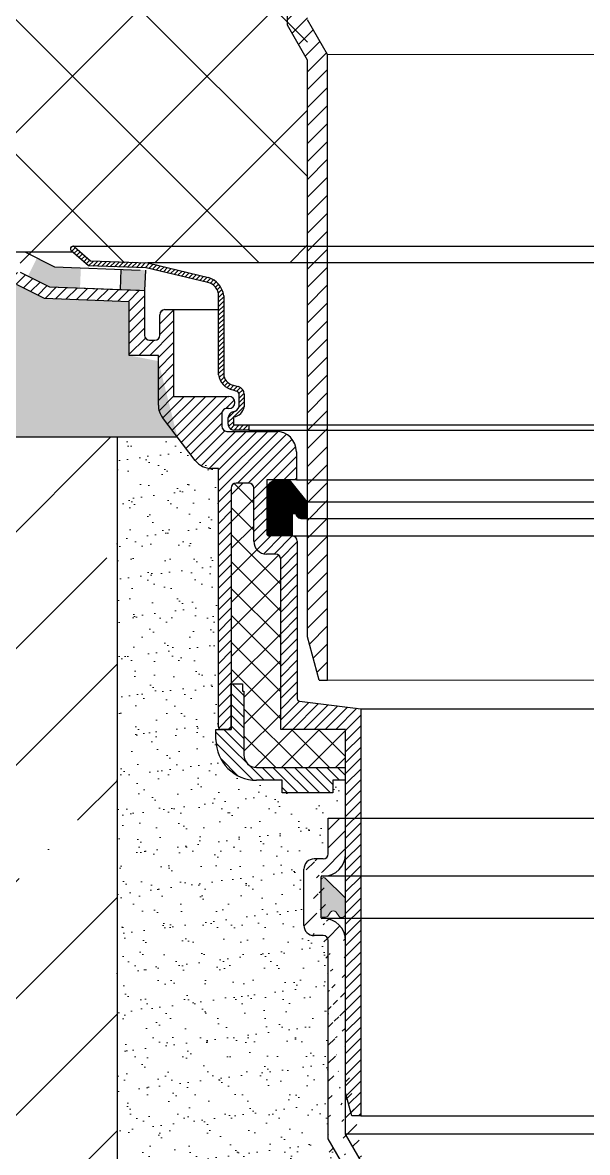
# Model space of a CAD drawing. Header units: millimetres. Extents: x -4447806 to 13389969, y -2188499 to 852203.
# Drawn here: x 4566399 to 4566565.4, y -556672.2 to -556339.2 of the extents above; entities that cross this region are included whole.
import ezdxf

# ---------------------------------------------------------------- set-up
doc = ezdxf.new("R2010")
doc.units = ezdxf.units.MM
doc.linetypes.add('ACAD_ISO03W100', pattern=[30, 12, -18])
doc.linetypes.add('ACAD_ISO04W100', pattern=[30, 24, -3, 0, -3])
for name, color, linetype, lineweight in [('вспомогательный', 140, 'Continuous', 20), ('Основной', 7, 'Continuous', 30), ('Резинки', 7, 'Continuous', 20), ('Штриховка', 255, 'Continuous', 15)]:
    doc.layers.add(name, color=color, linetype=linetype, lineweight=lineweight)

msp = doc.modelspace()

# ---------------------------------------------------------------- hatches: boundary and pattern name
at = {"layer": 'Резинки', "linetype": 'ACAD_ISO04W100'}
h = msp.add_hatch(dxfattribs=at)
h.set_pattern_fill('ANSI31', color=1, scale=1.496347)
h.set_pattern_definition([(45, (4555855.40296, -556833.43625), (-0.132259601, 0.132259601), [])])
h.paths.add_polyline_path([(4566482.823, -556480.521), (4566478.378, -556474.966, 0.2265428), (4566477.022, -556473.961), (4566473.902, -556473.961, 0.3851571), (4566470.912, -556477.037), (4566470.912, -556489.801, 0.4142136), (4566471.661, -556490.551), (4566478.549, -556490.551), (4566478.549, -556483.878), (4566479.496, -556483.878, 0.4171046), (4566480.995, -556485.391), (4566482.823, -556485.391)])
h = msp.add_hatch(color=256, dxfattribs=at)
h.dxf.hatch_style = 1
h.paths.add_polyline_path([(4566491.34, -556601.397), (4566492.207, -556602.681, 0.2492357), (4566492.827, -556603.01), (4566493.172, -556603.01, 0.2571123), (4566494.124, -556602.262), (4566494.124, -556597.396, 0.0251475), (4566493.717, -556596.884), (4566488.235, -556591.491, 0.6804244), (4566486.942, -556592.005), (4566486.942, -556602.587, 0.4142136), (4566487.275, -556602.92), (4566488.258, -556602.92, 0.2492357), (4566488.879, -556602.591), (4566489.685, -556601.397, -0.3981643)])
at = {"layer": 'Штриховка'}
h = msp.add_hatch(dxfattribs=at)
h.set_pattern_fill('ANSI37', color=256, scale=224.451986)
h.set_pattern_definition([(45, (4554609.448, -559588.775), (-19.83894, 19.83894), []), (135, (4554609.448, -559588.775), (-19.83894, -19.83894), [])])
h.paths.add_polyline_path([(4565977.9, -556410.579), (4566482.917, -556409.997), (4566483.059, -556111.309), (4565977.9, -556111.309)])
h = msp.add_hatch(dxfattribs=at)
h.set_pattern_fill('ANSI31', color=256, scale=29.926931)
h.set_pattern_definition([(45, (4566475.5098, -556244.7095), (-2.64519, 2.64519), [])])
edge = h.paths.add_edge_path()
edge.add_line((4566486.325, -556533.026), (4566488.827, -556533.026))
edge.add_line((4566488.827, -556533.026), (4566488.827, -556348.669))
edge.add_line((4566488.827, -556348.669), (4566482.917, -556338.432))
edge.add_line((4566482.917, -556338.432), (4566482.917, -556280.214))
edge.add_arc((4566475.51, -556280.214), 7.407, 0, 90)
edge.add_line((4566475.51, -556272.808), (4566474.836, -556272.808))
edge.add_line((4566474.836, -556272.808), (4566474.836, -556259.49))
edge.add_line((4566474.836, -556259.49), (4566475.51, -556259.49))
edge.add_arc((4566475.51, -556252.083), 7.407, 270, 360)
edge.add_line((4566482.917, -556252.083), (4566482.917, -556240.112))
edge.add_line((4566482.917, -556240.112), (4566477.006, -556240.112))
edge.add_line((4566477.006, -556240.112), (4566477.006, -556252.083))
edge.add_arc((4566475.51, -556252.083), 1.496, -90, 0, ccw=False)
edge.add_line((4566475.51, -556253.58), (4566471.919, -556253.58))
edge.add_arc((4566471.919, -556256.572), 2.993, 90, 180)
edge.add_line((4566468.926, -556256.572), (4566468.926, -556275.725))
edge.add_arc((4566471.919, -556275.725), 2.993, 180, 270)
edge.add_line((4566471.919, -556278.718), (4566475.51, -556278.718))
edge.add_arc((4566475.51, -556280.214), 1.496, 0, 90, ccw=False)
edge.add_line((4566477.006, -556280.214), (4566477.006, -556340.015))
edge.add_line((4566477.006, -556340.015), (4566482.917, -556350.253))
edge.add_line((4566482.917, -556350.253), (4566482.917, -556520.308))
edge.add_line((4566482.917, -556520.308), (4566486.325, -556533.026))
at = {"layer": 'Штриховка', "linetype": 'Continuous'}
h = msp.add_hatch(dxfattribs=at)
h.set_pattern_fill('ANSI31', color=256, scale=7.481733, style=0)
h.set_pattern_definition([(45, (4559833.1716, -557392.3139), (-0.661298, 0.661298), [])])
edge = h.paths.add_edge_path()
edge.add_line((4566414.288, -556405.333), (4566418.967, -556409.478))
edge.add_line((4566418.967, -556409.478), (4566435.85, -556409.997))
edge.add_line((4566435.85, -556409.997), (4566453.714, -556414.385))
edge.add_arc((4566451.839, -556420.539), 6.434, 367.15067, 433.05096, ccw=False)
edge.add_line((4566458.223, -556419.738), (4566458.223, -556442.966))
edge.add_arc((4566461.485, -556442.785), 3.268, 183.15946, 260.08616)
edge.add_line((4566460.923, -556446.004), (4566462.566, -556446.536))
edge.add_arc((4566461.992, -556448.709), 2.248, 359.99977, 435.1957, ccw=False)
edge.add_line((4566464.24, -556448.709), (4566464.24, -556452.455))
edge.add_arc((4566460.887, -556452.036), 3.379, 276.0812, 352.86763, ccw=False)
edge.add_arc((4566461.245, -556455.564), 0.168, 450, 547.13448)
edge.add_line((4566461.078, -556455.585), (4566461.078, -556457.631))
edge.add_arc((4566461.269, -556457.631), 0.191, 540, 630)
edge.add_line((4566461.269, -556457.821), (4566465.596, -556457.821))
edge.add_line((4566465.596, -556457.821), (4566465.595, -556459.32))
edge.add_line((4566465.595, -556459.32), (4566461.179, -556459.318))
edge.add_arc((4566461.18, -556457.712), 1.606, 174.93889, 269.9726, ccw=False)
edge.add_line((4566459.581, -556457.571), (4566459.581, -556455.645))
edge.add_arc((4566461.34, -556455.645), 1.759, 99.18044, 180, ccw=False)
edge.add_arc((4566460.721, -556451.817), 2.118, 279.18044, 342.46633)
edge.add_line((4566462.741, -556452.455), (4566462.741, -556448.709))
edge.add_arc((4566461.794, -556448.791), 0.951, 364.9465, 435.2858)
edge.add_line((4566462.035, -556447.871), (4566460.923, -556447.503))
edge.add_arc((4566462.021, -556442.269), 5.348, 187.92403, 258.14729, ccw=False)
edge.add_line((4566456.724, -556443.006), (4566456.724, -556419.738))
edge.add_arc((4566452.529, -556419.845), 4.197, 361.46031, 435.34854)
edge.add_line((4566453.59, -556415.785), (4566435.426, -556411.482))
edge.add_line((4566435.426, -556411.482), (4566418.385, -556410.958))
edge.add_line((4566418.385, -556410.958), (4566413.287, -556406.469))
edge.add_arc((4566413.788, -556405.901), 0.757, 48.58399, 228.62858, ccw=False)
at = {"layer": 'Штриховка', "linetype": 'ACAD_ISO03W100', "ltscale": 0.5}
h = msp.add_hatch(color=7, dxfattribs=at)
h.dxf.hatch_style = 1
h.paths.add_polyline_path([(4566403.197, -556408.616), (4566408.341, -556411.207), (4566416.129, -556411.514), (4566415.893, -556417.432), (4566406.857, -556417.072), (4566400.56, -556413.958)])
at = {"layer": 'Штриховка'}
h = msp.add_hatch(dxfattribs=at)
h.set_pattern_fill('AR-SAND', color=256, scale=4.48904)
h.set_pattern_definition([(37.5, (4554608.48, -558960.3236), (-0.2827797, 8.6495884), [0, -6.8233404, 0, -7.6313675, 0, -7.2946895]), (7.5, (4554608.48, -558960.324), (7.944598, 12.668726), [0, -3.6810126, 0, -6.1499844, 0, -2.356746]), (327.5, (4554602.9585, -558960.3236), (13.9795065, 0.0254037), [0, -2.24452, 0, -8.0802715, 0, -10.5492433]), (317.5, (4554602.959, -558960.324), (13.494622, 3.93992), [0, -1.12226, 0, -5.297067, 0, -6.0602036])])
h.paths.add_polyline_path([(4565977.9, -556461.455), (4566444.613, -556461.455), (4566438.975, -556439.009), (4566430.416, -556437.333), (4566430.416, -556421.506), (4566405.384, -556420.532), (4566397.376, -556416.564), (4566377.63, -556416.564), (4566311.585, -556416.564), (4566311.585, -556412.824), (4566302.886, -556416.564), (4565977.9, -556416.564)])
at = {"layer": 'Штриховка', "linetype": 'ACAD_ISO04W100'}
h = msp.add_hatch(dxfattribs=at)
h.set_pattern_fill('ANSI31', color=256, scale=17.956159)
h.set_pattern_definition([(45, (4563946.927, -561031.3547), (-1.5871152, 1.5871152), [])])
edge = h.paths.add_edge_path()
edge.add_arc((4566454.601, -556464.672), 5.994, 217.31225, 270)
edge.add_line((4566454.601, -556470.666), (4566456.676, -556470.666))
edge.add_line((4566456.676, -556470.666), (4566456.676, -556546.821))
edge.add_arc((4566457.425, -556546.821), 0.749, 180, 270)
edge.add_line((4566457.425, -556547.57), (4566460.422, -556547.57))
edge.add_line((4566460.422, -556547.57), (4566460.422, -556534.083))
edge.add_line((4566460.422, -556534.083), (4566460.423, -556476.464))
edge.add_arc((4566461.922, -556476.464), 1.499, 90, 179.99946, ccw=False)
edge.add_line((4566461.922, -556474.966), (4566465.593, -556474.966))
edge.add_arc((4566465.593, -556476.464), 1.499, 0, 90, ccw=False)
edge.add_line((4566467.092, -556476.464), (4566467.092, -556492.124))
edge.add_arc((4566470.838, -556492.124), 3.746, 180, 270)
edge.add_line((4566470.838, -556495.87), (4566473.535, -556495.87))
edge.add_arc((4566473.535, -556497.369), 1.499, 0, 90, ccw=False)
edge.add_line((4566475.034, -556497.369), (4566475.034, -556547.57))
edge.add_line((4566475.034, -556547.57), (4566494.139, -556547.57))
edge.add_line((4566494.139, -556547.57), (4566494.139, -556558.809))
edge.add_line((4566494.139, -556558.809), (4566494.14, -556558.809))
edge.add_line((4566494.14, -556558.809), (4566494.14, -556562.556))
edge.add_line((4566494.14, -556562.556), (4566494.139, -556654.716))
edge.add_line((4566494.139, -556654.716), (4566495.946, -556661.459))
edge.add_line((4566495.946, -556661.459), (4566498.635, -556661.459))
edge.add_line((4566498.635, -556661.459), (4566498.635, -556541.458))
edge.add_line((4566498.635, -556541.458), (4566480.562, -556539.253))
edge.add_arc((4566480.652, -556538.509), 0.749, 180, 263.04325, ccw=False)
edge.add_line((4566479.903, -556538.509), (4566479.903, -556492.049))
edge.add_arc((4566478.404, -556492.049), 1.499, 360, 450.25042)
edge.add_line((4566478.398, -556490.551), (4566478.398, -556490.551))
edge.add_line((4566478.398, -556490.551), (4566471.661, -556490.551))
edge.add_arc((4566471.661, -556489.801), 0.749, 180, 269.99988, ccw=False)
edge.add_line((4566470.912, -556489.801), (4566470.912, -556477.037))
edge.add_line((4566470.912, -556477.037), (4566470.912, -556473.961))
edge.add_line((4566470.912, -556473.961), (4566479.648, -556473.961))
edge.add_line((4566479.648, -556473.961), (4566479.648, -556465.709))
edge.add_arc((4566473.654, -556465.709), 5.994, 0, 90)
edge.add_line((4566473.654, -556459.715), (4566459.18, -556459.715))
edge.add_arc((4566459.18, -556458.216), 1.499, 180, 270, ccw=False)
edge.add_line((4566457.682, -556458.216), (4566457.682, -556454.469))
edge.add_arc((4566459.18, -556454.469), 1.499, 90, 180, ccw=False)
edge.add_line((4566459.18, -556452.97), (4566459.765, -556452.97))
edge.add_arc((4566459.765, -556451.18), 1.79, 270, 450)
edge.add_line((4566459.765, -556449.39), (4566443.47, -556449.39))
edge.add_line((4566443.47, -556449.39), (4566443.47, -556423.828))
edge.add_line((4566443.47, -556423.828), (4566440.906, -556423.828))
edge.add_arc((4566440.906, -556425.327), 1.499, 90, 180)
edge.add_line((4566439.407, -556425.327), (4566439.407, -556431.339))
edge.add_arc((4566437.909, -556431.339), 1.499, 270, 360, ccw=False)
edge.add_line((4566437.909, -556432.838), (4566436.41, -556432.838))
edge.add_arc((4566436.41, -556431.339), 1.499, 180, 270, ccw=False)
edge.add_line((4566434.912, -556431.339), (4566434.912, -556418.191))
edge.add_line((4566434.912, -556418.191), (4566406.857, -556417.072))
edge.add_line((4566406.857, -556417.072), (4566398.356, -556412.869))
edge.add_line((4566398.356, -556412.869), (4566311.585, -556412.824))
edge.add_line((4566311.585, -556412.824), (4566311.585, -556416.564))
edge.add_line((4566311.585, -556416.564), (4566397.376, -556416.564))
edge.add_line((4566397.376, -556416.564), (4566405.384, -556420.532))
edge.add_line((4566405.384, -556420.532), (4566430.416, -556421.506))
edge.add_line((4566430.416, -556421.506), (4566430.416, -556437.333))
edge.add_line((4566430.416, -556437.333), (4566438.975, -556437.333))
edge.add_line((4566438.975, -556437.333), (4566438.975, -556452.033))
edge.add_arc((4566444.969, -556452.033), 5.994, 180, 217.31225)
edge.add_line((4566440.202, -556455.667), (4566449.834, -556468.305))
at = {"layer": 'Штриховка', "linetype": 'ACAD_ISO03W100', "ltscale": 0.5}
h = msp.add_hatch(color=7, dxfattribs=at)
h.dxf.hatch_style = 1
h.paths.add_polyline_path([(4566428.034, -556411.985), (4566435.15, -556412.21), (4566434.912, -556418.191), (4566427.798, -556417.907)])
at = {"layer": 'Штриховка'}
h = msp.add_hatch(dxfattribs=at)
h.set_pattern_fill('ANSI35', color=256, scale=194.525054)
h.set_pattern_definition([(45, (4554620.24, -559738.03), (-34.3875, 34.3875), []), (45, (4554654.63, -559738.03), (-34.3875, 34.3875), [60.78908, -12.15782, 0, -12.15782])])
h.paths.add_polyline_path([(4565977.9, -556790.651), (4566426.804, -556790.651), (4566426.804, -556461.455), (4565977.9, -556461.455)])
h = msp.add_hatch(dxfattribs=at)
h.set_pattern_fill('AR-SAND', color=256, scale=4.48904)
h.set_pattern_definition([(37.5, (4554620.241, -559708.102), (-0.2827797, 8.6495884), [0, -6.8233404, 0, -7.6313675, 0, -7.2946895]), (7.5, (4554620.241, -559708.102), (7.944598, 12.668726), [0, -3.6810126, 0, -6.1499844, 0, -2.356746]), (327.5, (4554614.7195, -559708.102), (13.9795065, 0.0254037), [0, -2.24452, 0, -8.0802715, 0, -10.5492433]), (317.5, (4554614.72, -559708.102), (13.494622, 3.93992), [0, -1.12226, 0, -5.297067, 0, -6.0602036])])
edge = h.paths.add_edge_path()
edge.add_line((4566426.804, -556790.651), (4566494.139, -556790.651))
edge.add_line((4566494.139, -556790.651), (4566494.139, -556677.05))
edge.add_line((4566494.139, -556677.05), (4566489.052, -556668.238))
edge.add_line((4566489.052, -556668.238), (4566489.052, -556609.835))
edge.add_arc((4566487.555, -556609.835), 1.496, 360, 450)
edge.add_line((4566487.555, -556608.338), (4566484.862, -556608.338))
edge.add_arc((4566484.862, -556605.346), 2.993, 180, 270, ccw=False)
edge.add_line((4566481.869, -556605.346), (4566481.869, -556588.736))
edge.add_arc((4566484.862, -556588.736), 2.993, 90, 180, ccw=False)
edge.add_line((4566484.862, -556585.744), (4566487.555, -556585.744))
edge.add_line((4566487.555, -556585.744), (4566489.052, -556584.247))
edge.add_line((4566489.052, -556584.247), (4566489.052, -556573.773))
edge.add_line((4566489.052, -556573.773), (4566494.139, -556573.773))
edge.add_line((4566494.139, -556573.773), (4566494.139, -556562.556))
edge.add_line((4566494.139, -556562.556), (4566490.407, -556562.556))
edge.add_line((4566490.407, -556562.556), (4566490.406, -556566.302))
edge.add_line((4566490.406, -556566.302), (4566475.419, -556566.302))
edge.add_line((4566475.419, -556566.302), (4566475.419, -556562.556))
edge.add_line((4566475.419, -556562.556), (4566466.921, -556562.509))
edge.add_arc((4566468.055, -556550.441), 12.121, 180.62633, 264.63199, ccw=False)
edge.add_line((4566455.935, -556550.573), (4566455.927, -556547.57))
edge.add_line((4566455.927, -556547.57), (4566456.676, -556546.821))
edge.add_line((4566456.676, -556546.821), (4566456.676, -556470.666))
edge.add_line((4566456.676, -556470.666), (4566450.256, -556468.8))
edge.add_line((4566450.256, -556468.8), (4566444.613, -556461.455))
edge.add_line((4566444.613, -556461.455), (4566426.804, -556461.455))
edge.add_line((4566426.804, -556461.455), (4566426.804, -556790.651))
h = msp.add_hatch(dxfattribs=at)
h.set_pattern_fill('ANSI37', color=256, scale=44.890397)
h.set_pattern_definition([(45, (4563946.927, -561031.3547), (-3.967788, 3.967788), []), (135, (4563946.927, -561031.3547), (-3.967788, -3.967788), [])])
h.paths.add_polyline_path([(4566460.423, -556534.083), (4566463.719, -556534.083), (4566463.719, -556536.331), (4566464.169, -556536.331), (4566464.169, -556555.063, 0.4142136), (4566467.915, -556558.809), (4566494.139, -556558.809), (4566494.139, -556547.57), (4566475.034, -556547.57), (4566475.034, -556497.369, 0.4142136), (4566473.535, -556495.87), (4566470.838, -556495.87, -0.4142136), (4566467.092, -556492.124), (4566467.092, -556476.464, 0.1297175), (4566466.896, -556475.725), (4566466.332, -556475.161, 0.1297175), (4566465.593, -556474.966), (4566461.922, -556474.966, 0.4142136), (4566460.423, -556476.464)])
at = {"layer": 'Штриховка', "linetype": 'ACAD_ISO04W100'}
h = msp.add_hatch(dxfattribs=at)
h.set_pattern_fill('ANSI31', color=256, scale=17.956159, angle=90)
h.set_pattern_definition([(135, (4559834.0694, -557392.3139), (-1.5871152, -1.5871152), [])])
h.paths.add_polyline_path([(4566464.169, -556536.331), (4566463.719, -556536.331), (4566463.719, -556534.083), (4566460.423, -556534.083), (4566460.423, -556547.57), (4566460.422, -556547.57), (4566455.927, -556547.57), (4566455.927, -556550.567, 0.4142136), (4566467.915, -556562.556), (4566475.419, -556562.556), (4566475.419, -556566.302), (4566490.406, -556566.302), (4566490.406, -556562.556), (4566494.139, -556562.556), (4566494.139, -556558.809), (4566467.915, -556558.809, -0.4142136), (4566464.169, -556555.063)])
at = {"layer": 'Штриховка'}
h = msp.add_hatch(dxfattribs=at)
h.set_pattern_fill('ANSI31', color=256, scale=29.926931)
h.set_pattern_definition([(45, (4540972.6732, -563820.5797), (-2.645192, 2.645192), [])])
h.paths.add_polyline_path([(4566486.942, -556603.101), (4566486.942, -556590.981)], flags=17)
edge = h.paths.add_edge_path()
edge.add_line((4566489.052, -556573.773), (4566494.139, -556573.773))
edge.add_line((4566494.139, -556584.247), (4566494.139, -556573.773))
edge.add_line((4566489.052, -556584.247), (4566489.052, -556573.773))
edge.add_arc((4566487.558, -556584.234), 6.582, 269.98093, 359.88869)
edge.add_arc((4566487.555, -556584.247), 1.496, 270, 360)
edge.add_arc((4566484.862, -556588.736), 2.993, 90, 180)
edge.add_arc((4566487.107, -556590.981), 0.165, 90, 180)
edge.add_line((4566481.869, -556605.346), (4566481.869, -556588.736))
edge.add_arc((4566484.862, -556605.346), 2.993, 180, 270)
edge.add_arc((4566487.555, -556609.835), 6.569, 0, 90)
edge.add_arc((4566487.555, -556609.835), 1.496, 0, 90)
edge.add_line((4566494.124, -556666.879), (4566494.124, -556609.835))
edge.add_line((4566489.052, -556668.238), (4566489.052, -556609.835))
edge.add_line((4566499.212, -556675.691), (4566494.124, -556666.879))
edge.add_line((4566494.139, -556677.05), (4566489.052, -556668.238))
edge.add_line((4566499.212, -556860.193), (4566499.212, -556675.691))
edge.add_line((4566494.139, -556860.193), (4566494.139, -556677.05))
edge.add_line((4566487.555, -556590.816), (4566487.107, -556590.816))
edge.add_line((4566487.555, -556585.744), (4566484.862, -556585.744))
edge.add_arc((4566487.107, -556603.101), 0.165, 180, 270)
edge.add_line((4566487.555, -556603.266), (4566487.107, -556603.266))
edge.add_line((4566487.555, -556608.338), (4566484.862, -556608.338))

# ---------------------------------------------------------------- linework, layer by layer
for p, q in [((4566399.667, -556406.838), (4566413.707, -556406.838)), ((4566413.787, -556405.137), (4566576.438, -556405.137)), ((4566576.438, -556409.997), (4566435.85, -556409.997)), ((4566443.47, -556423.828), (4566456.72, -556423.828)), ((4566465.595, -556457.821), (4566576.438, -556457.821)), ((4566465.595, -556459.32), (4566576.438, -556459.32)), ((4566479.648, -556473.961), (4566576.438, -556473.961)), ((4566482.823, -556480.521), (4566478.378, -556474.966)), ((4566482.823, -556480.521), (4566482.824, -556485.391)), ((4566482.823, -556480.521), (4566576.438, -556480.521)), ((4566478.549, -556490.551), (4566478.549, -556483.878)), ((4566478.549, -556483.878), (4566479.496, -556483.878)), ((4566480.994, -556485.391), (4566482.824, -556485.391)), ((4566482.824, -556485.391), (4566576.438, -556485.391)), ((4566478.549, -556490.551), (4566576.438, -556490.551)), ((4566498.635, -556541.458), (4566576.438, -556541.458)), ((4566494.139, -556573.773), (4566576.438, -556573.773)), ((4566576.214, -556590.816), (4566487.331, -556590.816)), ((4566576.214, -556603.266), (4566487.331, -556603.266)), ((4566498.635, -556661.459), (4566576.438, -556661.459)), ((4566577.022, -556666.879), (4566494.124, -556666.879))]:
    msp.add_line(p, q)
at = {"layer": 'вспомогательный'}
for p, q in [((4566576.438, -556348.669), (4566488.827, -556348.669)), ((4566576.438, -556533.026), (4566486.325, -556533.026))]:
    msp.add_line(p, q, dxfattribs=at)
at = {"layer": 'Основной', "color": 0, "ltscale": 4}
for p, q in [((4566477.006, -556340.015), (4566477.006, -556280.214)), ((4566482.917, -556350.253), (4566477.006, -556340.015)), ((4566488.827, -556348.669), (4566482.917, -556338.432)), ((4566482.917, -556520.308), (4566482.917, -556350.253)), ((4566488.827, -556533.026), (4566488.827, -556348.669)), ((4566486.325, -556533.026), (4566482.917, -556520.308)), ((4566486.325, -556533.026), (4566488.827, -556533.026))]:
    msp.add_line(p, q, dxfattribs=at)
at = {"layer": 'Основной'}
for p, q in [((4566310.353, -556406.838), (4566399.667, -556406.838)), ((4566399.667, -556406.838), (4566408.341, -556411.207)), ((4566418.385, -556410.958), (4566413.287, -556406.469)), ((4566414.288, -556405.333), (4566418.967, -556409.478)), ((4566435.426, -556411.482), (4566418.385, -556410.958)), ((4566418.967, -556409.478), (4566435.85, -556409.997)), ((4566435.85, -556409.997), (4566453.714, -556414.385)), ((4566398.264, -556412.824), (4566406.857, -556417.072)), ((4566408.341, -556411.207), (4566433.648, -556412.207)), ((4566435.15, -556412.21), (4566434.912, -556418.191)), ((4566453.59, -556415.785), (4566435.426, -556411.482)), ((4566405.384, -556420.532), (4566397.376, -556416.564)), ((4566406.857, -556417.072), (4566434.912, -556418.191)), ((4566406.857, -556417.072), (4566433.412, -556418.131)), ((4566430.416, -556421.506), (4566405.384, -556420.532)), ((4566434.912, -556418.191), (4566434.912, -556431.339)), ((4566456.724, -556443.006), (4566456.724, -556419.738)), ((4566458.223, -556419.738), (4566458.223, -556442.966)), ((4566430.416, -556437.333), (4566430.416, -556421.506)), ((4566440.906, -556423.828), (4566443.47, -556423.828)), ((4566443.47, -556423.828), (4566443.47, -556449.39)), ((4566439.407, -556431.339), (4566439.407, -556425.327)), ((4566436.41, -556432.838), (4566437.909, -556432.838)), ((4566438.975, -556437.333), (4566430.416, -556437.333)), ((4566438.975, -556452.033), (4566438.975, -556437.333)), ((4566460.623, -556446.004), (4566462.566, -556446.536)), ((4566460.923, -556447.503), (4566462.035, -556447.871)), ((4566443.47, -556449.39), (4566459.765, -556449.39)), ((4566462.741, -556452.455), (4566462.741, -556448.709)), ((4566464.24, -556448.709), (4566464.24, -556452.455)), ((4566459.765, -556452.97), (4566459.18, -556452.97)), ((4566449.834, -556468.305), (4566440.202, -556455.667)), ((4566457.682, -556454.469), (4566457.682, -556458.216)), ((4566459.581, -556457.571), (4566459.581, -556455.645)), ((4566461.078, -556455.585), (4566461.078, -556457.631)), ((4566459.18, -556459.715), (4566473.654, -556459.715)), ((4566465.595, -556459.32), (4566461.179, -556459.318)), ((4566461.269, -556457.821), (4566465.596, -556457.821)), ((4566465.596, -556457.821), (4566465.595, -556459.32)), ((4566444.613, -556461.455), (4565977.9, -556461.455)), ((4566426.804, -556461.455), (4566426.804, -556790.651)), ((4566479.648, -556465.709), (4566479.648, -556473.961)), ((4566456.676, -556470.666), (4566454.601, -556470.666)), ((4566456.676, -556546.821), (4566456.676, -556470.666)), ((4566479.648, -556473.961), (4566470.912, -556473.961)), ((4566470.912, -556473.961), (4566470.912, -556489.801)), ((4566460.423, -556476.464), (4566460.423, -556547.57)), ((4566465.593, -556474.966), (4566461.922, -556474.966)), ((4566466.896, -556475.725), (4566466.332, -556475.161)), ((4566467.092, -556492.124), (4566467.092, -556476.464)), ((4566478.549, -556490.551), (4566471.655, -556490.551)), ((4566479.903, -556492.049), (4566479.903, -556538.509)), ((4566473.535, -556495.87), (4566470.838, -556495.87)), ((4566475.034, -556547.57), (4566475.034, -556497.369)), ((4566460.422, -556547.57), (4566460.422, -556534.083)), ((4566460.422, -556534.083), (4566463.719, -556534.083)), ((4566463.719, -556534.083), (4566463.719, -556536.331)), ((4566463.719, -556536.331), (4566464.169, -556536.331)), ((4566464.169, -556536.331), (4566464.169, -556555.063)), ((4566480.562, -556539.253), (4566498.635, -556541.458)), ((4566498.635, -556541.458), (4566498.635, -556661.459)), ((4566455.927, -556547.57), (4566460.422, -556547.57)), ((4566455.927, -556550.567), (4566455.927, -556547.57)), ((4566460.423, -556547.57), (4566457.425, -556547.57)), ((4566494.139, -556547.57), (4566475.034, -556547.57)), ((4566494.139, -556654.716), (4566494.139, -556547.57)), ((4566467.915, -556558.809), (4566494.14, -556558.809)), ((4566467.915, -556558.809), (4566494.139, -556558.809)), ((4566475.419, -556562.556), (4566467.915, -556562.556)), ((4566475.419, -556566.302), (4566475.419, -556562.556)), ((4566494.139, -556562.556), (4566490.406, -556562.556)), ((4566490.406, -556562.556), (4566490.406, -556566.302)), ((4566490.406, -556566.302), (4566475.419, -556566.302)), ((4566490.406, -556566.302), (4566475.419, -556566.302)), ((4566495.946, -556661.459), (4566494.139, -556654.716)), ((4566498.635, -556661.459), (4566495.946, -556661.459))]:
    msp.add_line(p, q, dxfattribs=at)
at = {"layer": 'Основной', "linetype": 'ACAD_ISO04W100'}
msp.add_line((4566427.798, -556417.907), (4566428.034, -556411.985), dxfattribs=at)
at = {"layer": 'Основной', "ltscale": 4}
for p, q in [((4566489.052, -556584.247), (4566489.052, -556573.773)), ((4566489.052, -556573.773), (4566494.139, -556573.773)), ((4566494.139, -556584.247), (4566494.139, -556573.773)), ((4566487.555, -556585.744), (4566484.862, -556585.744)), ((4566481.869, -556605.346), (4566481.869, -556588.736)), ((4566486.942, -556603.101), (4566486.942, -556590.981)), ((4566486.942, -556603.101), (4566486.942, -556590.981)), ((4566487.555, -556590.816), (4566487.107, -556590.816)), ((4566487.555, -556603.266), (4566487.107, -556603.266)), ((4566487.555, -556608.338), (4566484.862, -556608.338)), ((4566489.052, -556668.238), (4566489.052, -556609.835)), ((4566494.124, -556666.879), (4566494.124, -556609.835)), ((4566499.212, -556675.691), (4566494.124, -556666.879)), ((4566494.139, -556677.05), (4566489.052, -556668.238))]:
    msp.add_line(p, q, dxfattribs=at)
at = {"layer": 'Основной'}
for centre, radius, start, end in [((4566413.788, -556405.901), 0.757, 48.58399, 228.62858), ((4566452.529, -556419.845), 4.197, 1.46029, 75.34854), ((4566451.839, -556420.539), 6.434, 7.15067, 73.05096), ((4566440.906, -556425.327), 1.499, 90, 180), ((4566436.41, -556431.339), 1.499, 180, 270), ((4566437.909, -556431.339), 1.499, 270, 0), ((4566462.021, -556442.269), 5.348, 187.92405, 258.14728), ((4566461.67, -556442.709), 3.457, 184.24992, 252.37217), ((4566461.992, -556448.709), 2.248, 359.99977, 75.1957), ((4566459.765, -556451.18), 1.79, 270, 90), ((4566461.794, -556448.791), 0.951, 4.9465, 75.2858), ((4566444.969, -556452.033), 5.994, 180, 217.31225), ((4566459.18, -556454.469), 1.499, 90, 180), ((4566461.34, -556455.645), 1.759, 99.18044, 180), ((4566460.721, -556451.817), 2.118, 279.18044, 342.46633), ((4566460.887, -556452.036), 3.379, 276.0812, 352.86763), ((4566461.18, -556457.712), 1.606, 174.93889, 269.9726), ((4566461.245, -556455.564), 0.168, 90, 187.13448), ((4566459.18, -556458.216), 1.499, 180, 270), ((4566461.269, -556457.631), 0.191, 180, 270), ((4566473.654, -556465.709), 5.994, 0, 90), ((4566454.601, -556464.672), 5.994, 217.31225, 270), ((4566461.922, -556476.464), 1.499, 90, 180), ((4566465.593, -556476.464), 1.499, 0, 90), ((4566471.661, -556489.801), 0.749, 180, 270), ((4566478.404, -556492.049), 1.499, 0, 90), ((4566470.838, -556492.124), 3.746, 180, 270), ((4566473.535, -556497.369), 1.499, 0, 90), ((4566480.652, -556538.509), 0.749, 180, 263.04325), ((4566457.425, -556546.821), 0.749, 180, 270), ((4566467.915, -556550.567), 11.988, 180, 270), ((4566467.915, -556555.063), 3.746, 180, 270)]:
    msp.add_arc(centre, radius, start, end, dxfattribs=at)
at = {"layer": 'Основной', "ltscale": 4}
for centre, radius, start, end in [((4566484.862, -556588.736), 2.993, 90, 180), ((4566487.555, -556584.247), 1.496, 270, 0), ((4566487.558, -556584.234), 6.582, 269.98093, 359.88869), ((4566487.107, -556590.981), 0.165, 90, 180), ((4566487.107, -556603.101), 0.165, 180, 270), ((4566487.555, -556609.835), 6.569, 0, 90), ((4566484.862, -556605.346), 2.993, 180, 270), ((4566487.555, -556609.835), 1.496, 0, 90)]:
    msp.add_arc(centre, radius, start, end, dxfattribs=at)
at = {"layer": 'Резинки', "ltscale": 4}
msp.add_line((4566486.942, -556602.587), (4566486.942, -556592.004), dxfattribs=at)
msp.add_lwpolyline([(4566488.235, -556591.491), (4566493.717, -556596.884, -0.0251475), (4566494.124, -556597.396), (4566494.124, -556602.262, -0.2571123), (4566493.172, -556603.01), (4566492.827, -556603.01, -0.2492357), (4566492.207, -556602.681), (4566491.34, -556601.397, 0.3981643), (4566489.685, -556601.397), (4566488.879, -556602.591, -0.2492357), (4566488.258, -556602.92), (4566487.275, -556602.92)], format="xyb", dxfattribs=at)
at = {"layer": 'Резинки'}
for centre, radius, start, end in [((4566474.107, -556477.152), 3.198, 93.67508, 177.93326), ((4566476.648, -556475.884), 1.959, 27.95552, 79.01349), ((4566480.995, -556483.892), 1.499, 179.44131, 269.99807)]:
    msp.add_arc(centre, radius, start, end, dxfattribs=at)
at = {"layer": 'Резинки', "ltscale": 4}
for centre, radius, start, end in [((4566487.69, -556592.004), 0.748, 43.21595, 180.00003), ((4566487.275, -556602.587), 0.333, 180, 270)]:
    msp.add_arc(centre, radius, start, end, dxfattribs=at)

doc.saveas('drawing.dxf')
